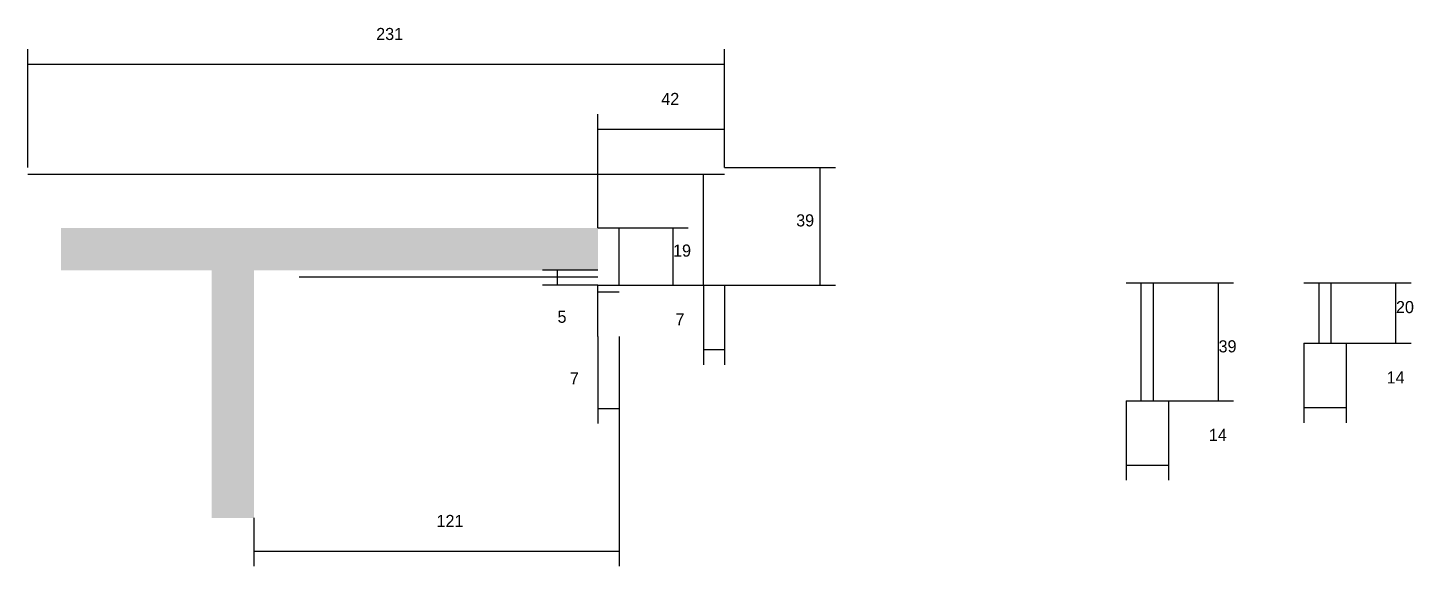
# Model space of a CAD drawing. Header units: metres. Extents: x 926 to 2758, y -5869 to -5529.
# Drawn here: x 926.3 to 1385.5, y -5707 to -5528.7 of the extents above; entities that cross this region are included whole.
import ezdxf

# ---------------------------------------------------------------- set-up
doc = ezdxf.new("R2010")
doc.units = ezdxf.units.M
for name, color, linetype in [('COTA', 241, 'Continuous'), ('Painéis', 200, 'Continuous'), ('SARR_2.2x7', 40, 'Continuous'), ('SARR_EDITAR', 141, 'Continuous')]:
    doc.layers.add(name, color=color, linetype=linetype)

msp = doc.modelspace()

# ---------------------------------------------------------------- hatches: boundary and pattern name
at = {"layer": 'COTA'}
h = msp.add_hatch(dxfattribs=at)
h.set_pattern_fill('AR-CONC', scale=0.03)
h.paths.add_polyline_path([(1001.3, -5609), (1115.3, -5609), (1115.3, -5595), (937.3, -5595), (937.3, -5609), (987.3, -5609), (987.3, -5631), (987.3, -5691), (1001.3, -5691), (1001.3, -5631)])

# ---------------------------------------------------------------- linework, layer by layer
for p, q in [((926.3, -5575), (926.3, -5535.8)), ((1157.3, -5575), (1157.3, -5535.8)), ((926.3, -5540.8), (1157.3, -5540.8)), ((1115.3, -5595), (1115.3, -5557.3)), ((1157.3, -5575), (1157.3, -5557.3)), ((1115.3, -5562.3), (1157.3, -5562.3)), ((1157.3, -5575), (1194, -5575)), ((1189, -5614), (1189, -5575)), ((1115.3, -5595), (1145.2, -5595)), ((1140.2, -5614), (1140.2, -5595)), ((1115.3, -5609), (1096.9, -5609)), ((1101.9, -5614), (1101.9, -5609)), ((1115.3, -5614), (1096.9, -5614)), ((1122.3, -5614), (1145.2, -5614)), ((1150.3, -5614), (1150.3, -5640.3)), ((1157.3, -5614), (1194, -5614)), ((1157.3, -5614), (1157.3, -5640.3)), ((1304.4, -5613.2), (1326, -5613.2)), ((1321, -5652.2), (1321, -5613.2)), ((1363.3, -5613.2), (1384.8, -5613.2)), ((1379.8, -5633.2), (1379.8, -5613.2)), ((1115.3, -5631), (1115.3, -5659.8)), ((1122.3, -5631), (1122.3, -5659.8)), ((1122.3, -5631), (1122.3, -5707)), ((1349.3, -5633.2), (1349.3, -5659.5)), ((1363.3, -5633.2), (1384.8, -5633.2)), ((1363.3, -5633.2), (1363.3, -5659.5)), ((1150.3, -5635.3), (1157.3, -5635.3)), ((1290.4, -5652.2), (1290.4, -5678.5)), ((1304.4, -5652.2), (1326, -5652.2)), ((1304.4, -5652.2), (1304.4, -5678.5)), ((1115.3, -5654.8), (1122.3, -5654.8)), ((1349.3, -5654.5), (1363.3, -5654.5)), ((1290.4, -5673.5), (1304.4, -5673.5)), ((1001.3, -5691), (1001.3, -5707)), ((1001.3, -5702), (1122.3, -5702))]:
    msp.add_line(p, q, dxfattribs=at)
at = {"layer": 'Painéis'}
for p, q in [((1115.3, -5614), (1157.3, -5614)), ((1290.4, -5613.2), (1304.4, -5613.2)), ((1349.3, -5613.2), (1363.3, -5613.2)), ((1349.3, -5633.2), (1363.3, -5633.2)), ((1290.4, -5652.2), (1304.4, -5652.2))]:
    msp.add_line(p, q, dxfattribs=at)
at = {"layer": 'SARR_2.2x7'}
for p, q in [((926.3, -5577.2), (1157.3, -5577.2)), ((1150.3, -5614), (1150.3, -5577.2)), ((1115.3, -5595), (1122.3, -5595)), ((1122.3, -5614), (1122.3, -5595)), ((1016.3, -5611.2), (1115.3, -5611.2)), ((1115.3, -5631), (1115.3, -5614)), ((1115.3, -5616.2), (1122.3, -5616.2))]:
    msp.add_line(p, q, dxfattribs=at)
at = {"layer": 'SARR_EDITAR'}
for p, q in [((1295.4, -5652.2), (1295.4, -5613.2)), ((1299.4, -5652.2), (1299.4, -5613.2)), ((1354.3, -5633.2), (1354.3, -5613.2)), ((1358.3, -5633.2), (1358.3, -5613.2))]:
    msp.add_line(p, q, dxfattribs=at)

# ---------------------------------------------------------------- texts
at = {"layer": 'COTA'}
for s, p in [('231', (1041.8, -5532.8)), ('42', (1136.3, -5554.3)), ('39', (1181, -5594.5)), ('19', (1140.2, -5604.5)), ('20', (1379.8, -5623.2)), ('5', (1101.9, -5626.4)), ('7', (1141, -5627.3)), ('39', (1321, -5636.2)), ('7', (1106, -5646.8)), ('14', (1376.7, -5646.5)), ('14', (1317.8, -5665.5)), ('121', (1061.8, -5694))]:
    msp.add_text(s, height=4, dxfattribs=at).set_placement(p)

doc.saveas('drawing.dxf')
